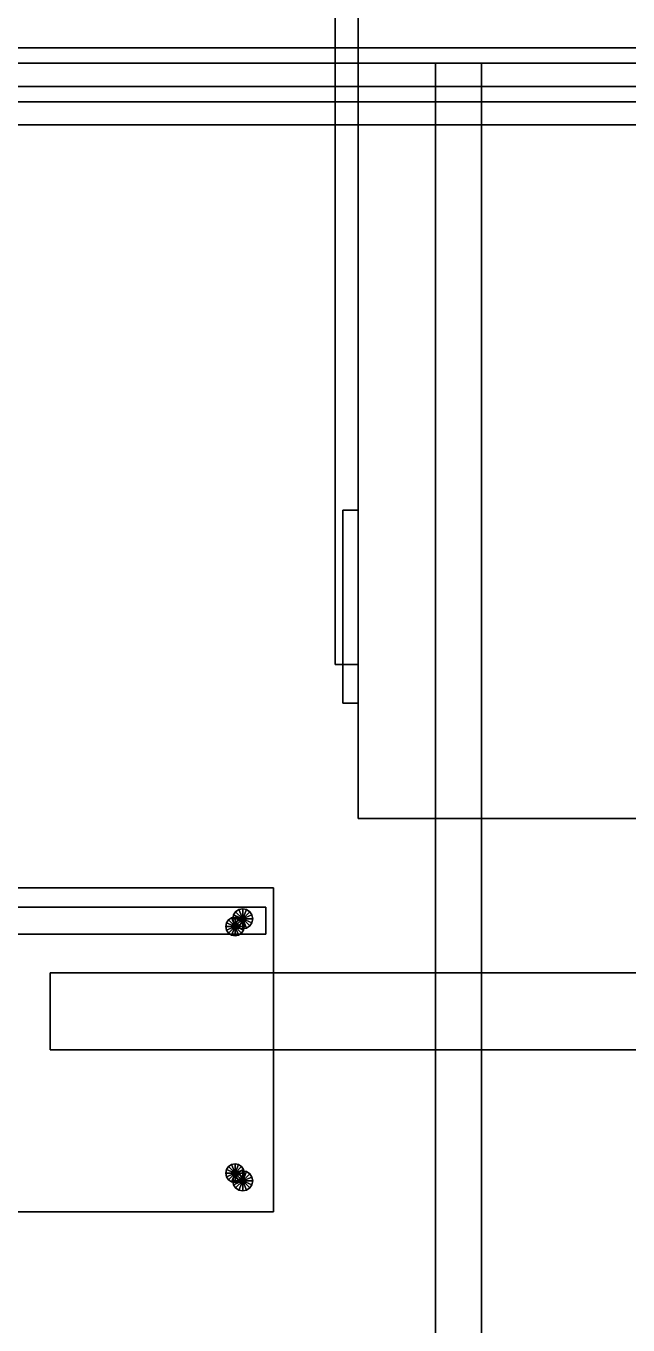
# Model space of a CAD drawing. Header units: millimetres. Extents: x -8000 to 18500, y -500 to 32500.
# Drawn here: x 6769 to 7550, y 10843 to 12528 of the extents above; entities that cross this region are included whole.
import ezdxf

# ---------------------------------------------------------------- set-up
doc = ezdxf.new("R2010")
doc.units = ezdxf.units.MM
for name, color, linetype in [('3D-FURNITURE', 7, 'Continuous'), ('3D-GLAZING', 7, 'Continuous'), ('3D-LIGHTS', 7, 'Continuous'), ('3D-PERGOLA', 7, 'Continuous'), ('3D-SITE', 7, 'Continuous'), ('3D-SLABS', 7, 'Continuous'), ('3D-VEHICLES', 7, 'Continuous')]:
    doc.layers.add(name, color=color, linetype=linetype)

msp = doc.modelspace()

# ---------------------------------------------------------------- linework, layer by layer
at = {"layer": '3D-FURNITURE', "color": 7}
for points in [[(6670, 10990, 4360), (6670, 11410, 4360), (7090, 11410, 4360), (7090, 10990, 4360)], [(6670, 11410, 4360), (6670, 11410, 4400), (7090, 11410, 4400), (7090, 11410, 4360)], [(6670, 10990, 4400), (7090, 10990, 4400), (7090, 11410, 4400), (6670, 11410, 4400)], [(7090, 10990, 4360), (7090, 11410, 4360), (7090, 11410, 4400), (7090, 10990, 4400)], [(6680, 11350, 4650), (6680, 11385, 4650), (7080, 11385, 4650), (7080, 11350, 4650)], [(6680, 11385, 4650), (6680, 11385, 4740), (7080, 11385, 4740), (7080, 11385, 4650)], [(6680, 11350, 4740), (7080, 11350, 4740), (7080, 11385, 4740), (6680, 11385, 4740)], [(7040.8, 11379.2, 3950), (7038, 11375, 3950), (7038, 11375, 4380), (7040.8, 11379.2, 4380)], [(7050, 11370, 4380), (7040.8, 11379.2, 4380), (7038, 11375, 4380), (7050, 11370, 4380)], [(7050, 11370, 3950), (7038, 11375, 3950), (7040.8, 11379.2, 3950), (7050, 11370, 3950)], [(7045, 11382, 3950), (7040.8, 11379.2, 3950), (7040.8, 11379.2, 4380), (7045, 11382, 4380)], [(7050, 11370, 4380), (7045, 11382, 4380), (7040.8, 11379.2, 4380), (7050, 11370, 4380)], [(7050, 11370, 3950), (7040.8, 11379.2, 3950), (7045, 11382, 3950), (7050, 11370, 3950)], [(7050, 11383, 3950), (7045, 11382, 3950), (7045, 11382, 4380), (7050, 11383, 4380)], [(7050, 11370, 4380), (7050, 11383, 4380), (7045, 11382, 4380), (7050, 11370, 4380)], [(7050, 11370, 3950), (7045, 11382, 3950), (7050, 11383, 3950), (7050, 11370, 3950)], [(7055, 11382, 3950), (7050, 11383, 3950), (7050, 11383, 4380), (7055, 11382, 4380)], [(7050, 11370, 4380), (7055, 11382, 4380), (7050, 11383, 4380), (7050, 11370, 4380)], [(7050, 11370, 3950), (7050, 11383, 3950), (7055, 11382, 3950), (7050, 11370, 3950)], [(7050, 11370, 4380), (7059.2, 11379.2, 4380), (7055, 11382, 4380), (7050, 11370, 4380)], [(7050, 11370, 3950), (7055, 11382, 3950), (7059.2, 11379.2, 3950), (7050, 11370, 3950)], [(7050, 11370, 4380), (7062, 11375, 4380), (7059.2, 11379.2, 4380), (7050, 11370, 4380)], [(7050, 11370, 3950), (7059.2, 11379.2, 3950), (7062, 11375, 3950), (7050, 11370, 3950)], [(7059.2, 11379.2, 3950), (7055, 11382, 3950), (7055, 11382, 4380), (7059.2, 11379.2, 4380)], [(7062, 11375, 3950), (7059.2, 11379.2, 3950), (7059.2, 11379.2, 4380), (7062, 11375, 4380)], [(7080, 11350, 4650), (7080, 11385, 4650), (7080, 11385, 4740), (7080, 11350, 4740)], [(7028.9, 11364.6, 4380), (7028, 11360, 4380), (7028, 11360, 4730), (7028.9, 11364.6, 4730)], [(7040, 11360, 4730), (7028.9, 11364.6, 4730), (7028, 11360, 4730), (7040, 11360, 4730)], [(7040, 11360, 4380), (7028, 11360, 4380), (7028.9, 11364.6, 4380), (7040, 11360, 4380)], [(7028, 11360, 4380), (7028.9, 11355.4, 4380), (7028.9, 11355.4, 4730), (7028, 11360, 4730)], [(7040, 11360, 4730), (7028, 11360, 4730), (7028.9, 11355.4, 4730), (7040, 11360, 4730)], [(7040, 11360, 4380), (7028.9, 11355.4, 4380), (7028, 11360, 4380), (7040, 11360, 4380)], [(7031.5, 11368.5, 4380), (7028.9, 11364.6, 4380), (7028.9, 11364.6, 4730), (7031.5, 11368.5, 4730)], [(7040, 11360, 4730), (7031.5, 11368.5, 4730), (7028.9, 11364.6, 4730), (7040, 11360, 4730)], [(7040, 11360, 4380), (7028.9, 11364.6, 4380), (7031.5, 11368.5, 4380), (7040, 11360, 4380)], [(7040, 11360, 4730), (7028.9, 11355.4, 4730), (7031.5, 11351.5, 4730), (7040, 11360, 4730)], [(7040, 11360, 4380), (7031.5, 11351.5, 4380), (7028.9, 11355.4, 4380), (7040, 11360, 4380)], [(7035.4, 11371.1, 4380), (7031.5, 11368.5, 4380), (7031.5, 11368.5, 4730), (7035.4, 11371.1, 4730)], [(7040, 11360, 4730), (7035.4, 11371.1, 4730), (7031.5, 11368.5, 4730), (7040, 11360, 4730)], [(7040, 11360, 4380), (7031.5, 11368.5, 4380), (7035.4, 11371.1, 4380), (7040, 11360, 4380)], [(7040, 11360, 4730), (7031.5, 11351.5, 4730), (7035.4, 11348.9, 4730), (7040, 11360, 4730)], [(7040, 11360, 4380), (7035.4, 11348.9, 4380), (7031.5, 11351.5, 4380), (7040, 11360, 4380)], [(7040, 11372, 4380), (7035.4, 11371.1, 4380), (7035.4, 11371.1, 4730), (7040, 11372, 4730)], [(7040, 11360, 4730), (7040, 11372, 4730), (7035.4, 11371.1, 4730), (7040, 11360, 4730)], [(7040, 11360, 4380), (7035.4, 11371.1, 4380), (7040, 11372, 4380), (7040, 11360, 4380)], [(7040, 11360, 4730), (7035.4, 11348.9, 4730), (7040, 11348, 4730), (7040, 11360, 4730)], [(7040, 11360, 4380), (7040, 11348, 4380), (7035.4, 11348.9, 4380), (7040, 11360, 4380)], [(7038, 11375, 3950), (7037, 11370, 3950), (7037, 11370, 4380), (7038, 11375, 4380)], [(7050, 11370, 4380), (7038, 11375, 4380), (7037, 11370, 4380), (7050, 11370, 4380)], [(7050, 11370, 3950), (7037, 11370, 3950), (7038, 11375, 3950), (7050, 11370, 3950)], [(7037, 11370, 3950), (7038, 11365, 3950), (7038, 11365, 4380), (7037, 11370, 4380)], [(7050, 11370, 4380), (7037, 11370, 4380), (7038, 11365, 4380), (7050, 11370, 4380)], [(7050, 11370, 3950), (7038, 11365, 3950), (7037, 11370, 3950), (7050, 11370, 3950)], [(7050, 11370, 4380), (7038, 11365, 4380), (7040.8, 11360.8, 4380), (7050, 11370, 4380)], [(7050, 11370, 3950), (7040.8, 11360.8, 3950), (7038, 11365, 3950), (7050, 11370, 3950)], [(7038, 11365, 3950), (7040.8, 11360.8, 3950), (7040.8, 11360.8, 4380), (7038, 11365, 4380)], [(7044.6, 11371.1, 4380), (7040, 11372, 4380), (7040, 11372, 4730), (7044.6, 11371.1, 4730)], [(7040, 11360, 4730), (7044.6, 11371.1, 4730), (7040, 11372, 4730), (7040, 11360, 4730)], [(7040, 11360, 4380), (7040, 11372, 4380), (7044.6, 11371.1, 4380), (7040, 11360, 4380)], [(7040, 11360, 4730), (7048.5, 11368.5, 4730), (7044.6, 11371.1, 4730), (7040, 11360, 4730)], [(7040, 11360, 4380), (7044.6, 11371.1, 4380), (7048.5, 11368.5, 4380), (7040, 11360, 4380)], [(7040, 11360, 4730), (7051.1, 11364.6, 4730), (7048.5, 11368.5, 4730), (7040, 11360, 4730)], [(7040, 11360, 4380), (7048.5, 11368.5, 4380), (7051.1, 11364.6, 4380), (7040, 11360, 4380)], [(7040, 11360, 4730), (7052, 11360, 4730), (7051.1, 11364.6, 4730), (7040, 11360, 4730)], [(7040, 11360, 4380), (7051.1, 11364.6, 4380), (7052, 11360, 4380), (7040, 11360, 4380)], [(7040, 11360, 4730), (7040, 11348, 4730), (7044.6, 11348.9, 4730), (7040, 11360, 4730)], [(7040, 11360, 4380), (7044.6, 11348.9, 4380), (7040, 11348, 4380), (7040, 11360, 4380)], [(7040, 11360, 4730), (7044.6, 11348.9, 4730), (7048.5, 11351.5, 4730), (7040, 11360, 4730)], [(7040, 11360, 4380), (7048.5, 11351.5, 4380), (7044.6, 11348.9, 4380), (7040, 11360, 4380)], [(7040, 11360, 4730), (7048.5, 11351.5, 4730), (7051.1, 11355.4, 4730), (7040, 11360, 4730)], [(7040, 11360, 4380), (7051.1, 11355.4, 4380), (7048.5, 11351.5, 4380), (7040, 11360, 4380)], [(7040, 11360, 4730), (7051.1, 11355.4, 4730), (7052, 11360, 4730), (7040, 11360, 4730)], [(7040, 11360, 4380), (7052, 11360, 4380), (7051.1, 11355.4, 4380), (7040, 11360, 4380)], [(7050, 11370, 4380), (7040.8, 11360.8, 4380), (7045, 11358, 4380), (7050, 11370, 4380)], [(7050, 11370, 3950), (7045, 11358, 3950), (7040.8, 11360.8, 3950), (7050, 11370, 3950)], [(7040.8, 11360.8, 3950), (7045, 11358, 3950), (7045, 11358, 4380), (7040.8, 11360.8, 4380)], [(7048.5, 11368.5, 4380), (7044.6, 11371.1, 4380), (7044.6, 11371.1, 4730), (7048.5, 11368.5, 4730)], [(7050, 11370, 4380), (7045, 11358, 4380), (7050, 11357, 4380), (7050, 11370, 4380)], [(7050, 11370, 3950), (7050, 11357, 3950), (7045, 11358, 3950), (7050, 11370, 3950)], [(7051.1, 11364.6, 4380), (7048.5, 11368.5, 4380), (7048.5, 11368.5, 4730), (7051.1, 11364.6, 4730)], [(7050, 11370, 4380), (7063, 11370, 4380), (7062, 11375, 4380), (7050, 11370, 4380)], [(7050, 11370, 3950), (7062, 11375, 3950), (7063, 11370, 3950), (7050, 11370, 3950)], [(7050, 11370, 4380), (7050, 11357, 4380), (7055, 11358, 4380), (7050, 11370, 4380)], [(7050, 11370, 3950), (7055, 11358, 3950), (7050, 11357, 3950), (7050, 11370, 3950)], [(7050, 11370, 4380), (7055, 11358, 4380), (7059.2, 11360.8, 4380), (7050, 11370, 4380)], [(7050, 11370, 3950), (7059.2, 11360.8, 3950), (7055, 11358, 3950), (7050, 11370, 3950)], [(7050, 11370, 4380), (7059.2, 11360.8, 4380), (7062, 11365, 4380), (7050, 11370, 4380)], [(7050, 11370, 3950), (7062, 11365, 3950), (7059.2, 11360.8, 3950), (7050, 11370, 3950)], [(7050, 11370, 4380), (7062, 11365, 4380), (7063, 11370, 4380), (7050, 11370, 4380)], [(7050, 11370, 3950), (7063, 11370, 3950), (7062, 11365, 3950), (7050, 11370, 3950)], [(7052, 11360, 4380), (7051.1, 11364.6, 4380), (7051.1, 11364.6, 4730), (7052, 11360, 4730)], [(7051.1, 11355.4, 4380), (7052, 11360, 4380), (7052, 11360, 4730), (7051.1, 11355.4, 4730)], [(7055, 11358, 3950), (7059.2, 11360.8, 3950), (7059.2, 11360.8, 4380), (7055, 11358, 4380)], [(7059.2, 11360.8, 3950), (7062, 11365, 3950), (7062, 11365, 4380), (7059.2, 11360.8, 4380)], [(7063, 11370, 3950), (7062, 11375, 3950), (7062, 11375, 4380), (7063, 11370, 4380)], [(7062, 11365, 3950), (7063, 11370, 3950), (7063, 11370, 4380), (7062, 11365, 4380)], [(6680, 11350, 4650), (7080, 11350, 4650), (7080, 11350, 4740), (6680, 11350, 4740)], [(7028.9, 11355.4, 4380), (7031.5, 11351.5, 4380), (7031.5, 11351.5, 4730), (7028.9, 11355.4, 4730)], [(7031.5, 11351.5, 4380), (7035.4, 11348.9, 4380), (7035.4, 11348.9, 4730), (7031.5, 11351.5, 4730)], [(7035.4, 11348.9, 4380), (7040, 11348, 4380), (7040, 11348, 4730), (7035.4, 11348.9, 4730)], [(7040, 11348, 4380), (7044.6, 11348.9, 4380), (7044.6, 11348.9, 4730), (7040, 11348, 4730)], [(7044.6, 11348.9, 4380), (7048.5, 11351.5, 4380), (7048.5, 11351.5, 4730), (7044.6, 11348.9, 4730)], [(7045, 11358, 3950), (7050, 11357, 3950), (7050, 11357, 4380), (7045, 11358, 4380)], [(7048.5, 11351.5, 4380), (7051.1, 11355.4, 4380), (7051.1, 11355.4, 4730), (7048.5, 11351.5, 4730)], [(7050, 11357, 3950), (7055, 11358, 3950), (7055, 11358, 4380), (7050, 11357, 4380)], [(7028.9, 11044.6, 4380), (7028, 11040, 4380), (7028, 11040, 4730), (7028.9, 11044.6, 4730)], [(7040, 11040, 4730), (7028.9, 11044.6, 4730), (7028, 11040, 4730), (7040, 11040, 4730)], [(7040, 11040, 4380), (7028, 11040, 4380), (7028.9, 11044.6, 4380), (7040, 11040, 4380)], [(7028, 11040, 4380), (7028.9, 11035.4, 4380), (7028.9, 11035.4, 4730), (7028, 11040, 4730)], [(7040, 11040, 4730), (7028, 11040, 4730), (7028.9, 11035.4, 4730), (7040, 11040, 4730)], [(7040, 11040, 4380), (7028.9, 11035.4, 4380), (7028, 11040, 4380), (7040, 11040, 4380)], [(7031.5, 11048.5, 4380), (7028.9, 11044.6, 4380), (7028.9, 11044.6, 4730), (7031.5, 11048.5, 4730)], [(7040, 11040, 4730), (7031.5, 11048.5, 4730), (7028.9, 11044.6, 4730), (7040, 11040, 4730)], [(7040, 11040, 4380), (7028.9, 11044.6, 4380), (7031.5, 11048.5, 4380), (7040, 11040, 4380)], [(7040, 11040, 4730), (7028.9, 11035.4, 4730), (7031.5, 11031.5, 4730), (7040, 11040, 4730)], [(7040, 11040, 4380), (7031.5, 11031.5, 4380), (7028.9, 11035.4, 4380), (7040, 11040, 4380)], [(7035.4, 11051.1, 4380), (7031.5, 11048.5, 4380), (7031.5, 11048.5, 4730), (7035.4, 11051.1, 4730)], [(7040, 11040, 4730), (7035.4, 11051.1, 4730), (7031.5, 11048.5, 4730), (7040, 11040, 4730)], [(7040, 11040, 4380), (7031.5, 11048.5, 4380), (7035.4, 11051.1, 4380), (7040, 11040, 4380)], [(7040, 11040, 4730), (7031.5, 11031.5, 4730), (7035.4, 11028.9, 4730), (7040, 11040, 4730)], [(7040, 11040, 4380), (7035.4, 11028.9, 4380), (7031.5, 11031.5, 4380), (7040, 11040, 4380)], [(7040, 11052, 4380), (7035.4, 11051.1, 4380), (7035.4, 11051.1, 4730), (7040, 11052, 4730)], [(7040, 11040, 4730), (7040, 11052, 4730), (7035.4, 11051.1, 4730), (7040, 11040, 4730)], [(7040, 11040, 4380), (7035.4, 11051.1, 4380), (7040, 11052, 4380), (7040, 11040, 4380)], [(7040, 11040, 4730), (7035.4, 11028.9, 4730), (7040, 11028, 4730), (7040, 11040, 4730)], [(7040, 11040, 4380), (7040, 11028, 4380), (7035.4, 11028.9, 4380), (7040, 11040, 4380)], [(7040.8, 11039.2, 3950), (7038, 11035, 3950), (7038, 11035, 4380), (7040.8, 11039.2, 4380)], [(7050, 11030, 4380), (7040.8, 11039.2, 4380), (7038, 11035, 4380), (7050, 11030, 4380)], [(7050, 11030, 3950), (7038, 11035, 3950), (7040.8, 11039.2, 3950), (7050, 11030, 3950)], [(7044.6, 11051.1, 4380), (7040, 11052, 4380), (7040, 11052, 4730), (7044.6, 11051.1, 4730)], [(7040, 11040, 4730), (7044.6, 11051.1, 4730), (7040, 11052, 4730), (7040, 11040, 4730)], [(7040, 11040, 4380), (7040, 11052, 4380), (7044.6, 11051.1, 4380), (7040, 11040, 4380)], [(7040, 11040, 4730), (7048.5, 11048.5, 4730), (7044.6, 11051.1, 4730), (7040, 11040, 4730)], [(7040, 11040, 4380), (7044.6, 11051.1, 4380), (7048.5, 11048.5, 4380), (7040, 11040, 4380)], [(7040, 11040, 4730), (7051.1, 11044.6, 4730), (7048.5, 11048.5, 4730), (7040, 11040, 4730)], [(7040, 11040, 4380), (7048.5, 11048.5, 4380), (7051.1, 11044.6, 4380), (7040, 11040, 4380)], [(7040, 11040, 4730), (7052, 11040, 4730), (7051.1, 11044.6, 4730), (7040, 11040, 4730)], [(7040, 11040, 4380), (7051.1, 11044.6, 4380), (7052, 11040, 4380), (7040, 11040, 4380)], [(7040, 11040, 4730), (7040, 11028, 4730), (7044.6, 11028.9, 4730), (7040, 11040, 4730)], [(7040, 11040, 4380), (7044.6, 11028.9, 4380), (7040, 11028, 4380), (7040, 11040, 4380)], [(7040, 11040, 4730), (7044.6, 11028.9, 4730), (7048.5, 11031.5, 4730), (7040, 11040, 4730)], [(7040, 11040, 4380), (7048.5, 11031.5, 4380), (7044.6, 11028.9, 4380), (7040, 11040, 4380)], [(7040, 11040, 4730), (7048.5, 11031.5, 4730), (7051.1, 11035.4, 4730), (7040, 11040, 4730)], [(7040, 11040, 4380), (7051.1, 11035.4, 4380), (7048.5, 11031.5, 4380), (7040, 11040, 4380)], [(7040, 11040, 4730), (7051.1, 11035.4, 4730), (7052, 11040, 4730), (7040, 11040, 4730)], [(7040, 11040, 4380), (7052, 11040, 4380), (7051.1, 11035.4, 4380), (7040, 11040, 4380)], [(7045, 11042, 3950), (7040.8, 11039.2, 3950), (7040.8, 11039.2, 4380), (7045, 11042, 4380)], [(7050, 11030, 4380), (7045, 11042, 4380), (7040.8, 11039.2, 4380), (7050, 11030, 4380)], [(7050, 11030, 3950), (7040.8, 11039.2, 3950), (7045, 11042, 3950), (7050, 11030, 3950)], [(7048.5, 11048.5, 4380), (7044.6, 11051.1, 4380), (7044.6, 11051.1, 4730), (7048.5, 11048.5, 4730)], [(7050, 11043, 3950), (7045, 11042, 3950), (7045, 11042, 4380), (7050, 11043, 4380)], [(7050, 11030, 4380), (7050, 11043, 4380), (7045, 11042, 4380), (7050, 11030, 4380)], [(7050, 11030, 3950), (7045, 11042, 3950), (7050, 11043, 3950), (7050, 11030, 3950)], [(7051.1, 11044.6, 4380), (7048.5, 11048.5, 4380), (7048.5, 11048.5, 4730), (7051.1, 11044.6, 4730)], [(7055, 11042, 3950), (7050, 11043, 3950), (7050, 11043, 4380), (7055, 11042, 4380)], [(7050, 11030, 4380), (7055, 11042, 4380), (7050, 11043, 4380), (7050, 11030, 4380)], [(7050, 11030, 3950), (7050, 11043, 3950), (7055, 11042, 3950), (7050, 11030, 3950)], [(7050, 11030, 4380), (7059.2, 11039.2, 4380), (7055, 11042, 4380), (7050, 11030, 4380)], [(7050, 11030, 3950), (7055, 11042, 3950), (7059.2, 11039.2, 3950), (7050, 11030, 3950)], [(7050, 11030, 4380), (7062, 11035, 4380), (7059.2, 11039.2, 4380), (7050, 11030, 4380)], [(7050, 11030, 3950), (7059.2, 11039.2, 3950), (7062, 11035, 3950), (7050, 11030, 3950)], [(7052, 11040, 4380), (7051.1, 11044.6, 4380), (7051.1, 11044.6, 4730), (7052, 11040, 4730)], [(7051.1, 11035.4, 4380), (7052, 11040, 4380), (7052, 11040, 4730), (7051.1, 11035.4, 4730)], [(7059.2, 11039.2, 3950), (7055, 11042, 3950), (7055, 11042, 4380), (7059.2, 11039.2, 4380)], [(7062, 11035, 3950), (7059.2, 11039.2, 3950), (7059.2, 11039.2, 4380), (7062, 11035, 4380)], [(7028.9, 11035.4, 4380), (7031.5, 11031.5, 4380), (7031.5, 11031.5, 4730), (7028.9, 11035.4, 4730)], [(7031.5, 11031.5, 4380), (7035.4, 11028.9, 4380), (7035.4, 11028.9, 4730), (7031.5, 11031.5, 4730)], [(7035.4, 11028.9, 4380), (7040, 11028, 4380), (7040, 11028, 4730), (7035.4, 11028.9, 4730)], [(7038, 11035, 3950), (7037, 11030, 3950), (7037, 11030, 4380), (7038, 11035, 4380)], [(7050, 11030, 4380), (7038, 11035, 4380), (7037, 11030, 4380), (7050, 11030, 4380)], [(7050, 11030, 3950), (7037, 11030, 3950), (7038, 11035, 3950), (7050, 11030, 3950)], [(7037, 11030, 3950), (7038, 11025, 3950), (7038, 11025, 4380), (7037, 11030, 4380)], [(7050, 11030, 4380), (7037, 11030, 4380), (7038, 11025, 4380), (7050, 11030, 4380)], [(7050, 11030, 3950), (7038, 11025, 3950), (7037, 11030, 3950), (7050, 11030, 3950)], [(7050, 11030, 4380), (7038, 11025, 4380), (7040.8, 11020.8, 4380), (7050, 11030, 4380)], [(7050, 11030, 3950), (7040.8, 11020.8, 3950), (7038, 11025, 3950), (7050, 11030, 3950)], [(7038, 11025, 3950), (7040.8, 11020.8, 3950), (7040.8, 11020.8, 4380), (7038, 11025, 4380)], [(7040, 11028, 4380), (7044.6, 11028.9, 4380), (7044.6, 11028.9, 4730), (7040, 11028, 4730)], [(7050, 11030, 4380), (7040.8, 11020.8, 4380), (7045, 11018, 4380), (7050, 11030, 4380)], [(7050, 11030, 3950), (7045, 11018, 3950), (7040.8, 11020.8, 3950), (7050, 11030, 3950)], [(7044.6, 11028.9, 4380), (7048.5, 11031.5, 4380), (7048.5, 11031.5, 4730), (7044.6, 11028.9, 4730)], [(7050, 11030, 4380), (7045, 11018, 4380), (7050, 11017, 4380), (7050, 11030, 4380)], [(7050, 11030, 3950), (7050, 11017, 3950), (7045, 11018, 3950), (7050, 11030, 3950)], [(7048.5, 11031.5, 4380), (7051.1, 11035.4, 4380), (7051.1, 11035.4, 4730), (7048.5, 11031.5, 4730)], [(7050, 11030, 4380), (7063, 11030, 4380), (7062, 11035, 4380), (7050, 11030, 4380)], [(7050, 11030, 3950), (7062, 11035, 3950), (7063, 11030, 3950), (7050, 11030, 3950)], [(7050, 11030, 4380), (7050, 11017, 4380), (7055, 11018, 4380), (7050, 11030, 4380)], [(7050, 11030, 3950), (7055, 11018, 3950), (7050, 11017, 3950), (7050, 11030, 3950)], [(7050, 11030, 4380), (7055, 11018, 4380), (7059.2, 11020.8, 4380), (7050, 11030, 4380)], [(7050, 11030, 3950), (7059.2, 11020.8, 3950), (7055, 11018, 3950), (7050, 11030, 3950)], [(7050, 11030, 4380), (7059.2, 11020.8, 4380), (7062, 11025, 4380), (7050, 11030, 4380)], [(7050, 11030, 3950), (7062, 11025, 3950), (7059.2, 11020.8, 3950), (7050, 11030, 3950)], [(7050, 11030, 4380), (7062, 11025, 4380), (7063, 11030, 4380), (7050, 11030, 4380)], [(7050, 11030, 3950), (7063, 11030, 3950), (7062, 11025, 3950), (7050, 11030, 3950)], [(7059.2, 11020.8, 3950), (7062, 11025, 3950), (7062, 11025, 4380), (7059.2, 11020.8, 4380)], [(7063, 11030, 3950), (7062, 11035, 3950), (7062, 11035, 4380), (7063, 11030, 4380)], [(7062, 11025, 3950), (7063, 11030, 3950), (7063, 11030, 4380), (7062, 11025, 4380)], [(7040.8, 11020.8, 3950), (7045, 11018, 3950), (7045, 11018, 4380), (7040.8, 11020.8, 4380)], [(7045, 11018, 3950), (7050, 11017, 3950), (7050, 11017, 4380), (7045, 11018, 4380)], [(7050, 11017, 3950), (7055, 11018, 3950), (7055, 11018, 4380), (7050, 11017, 4380)], [(7055, 11018, 3950), (7059.2, 11020.8, 3950), (7059.2, 11020.8, 4380), (7055, 11018, 4380)], [(6670, 10990, 4360), (7090, 10990, 4360), (7090, 10990, 4400), (6670, 10990, 4400)]]:
    msp.add_3dface(points, dxfattribs=at)
at = {"layer": '3D-GLAZING', "color": 7}
for points in [[(0, 12430, 5030), (0, 12500, 5030), (10000, 12500, 5030), (10000, 12430, 5030)], [(0, 12500, 5030), (0, 12500, 5070), (10000, 12500, 5070), (10000, 12500, 5030)], [(0, 12430, 5070), (10000, 12430, 5070), (10000, 12500, 5070), (0, 12500, 5070)], [(50, 12450, 3950), (50, 12480, 3950), (9950, 12480, 3950), (9950, 12450, 3950)], [(50, 12480, 3950), (50, 12480, 5030), (9950, 12480, 5030), (9950, 12480, 3950)], [(50, 12450, 5030), (9950, 12450, 5030), (9950, 12480, 5030), (50, 12480, 5030)], [(50, 12450, 3950), (9950, 12450, 3950), (9950, 12450, 5030), (50, 12450, 5030)], [(0, 12430, 5030), (10000, 12430, 5030), (10000, 12430, 5070), (0, 12430, 5070)]]:
    msp.add_3dface(points, dxfattribs=at)
at = {"layer": '3D-LIGHTS', "color": 7}
for points in [[(7180, 11650, 450), (7180, 11900, 450), (7200, 11900, 450), (7200, 11650, 450)], [(7180, 11900, 450), (7180, 11900, 570), (7200, 11900, 570), (7200, 11900, 450)], [(7180, 11650, 450), (7180, 11650, 570), (7180, 11900, 570), (7180, 11900, 450)], [(7180, 11650, 570), (7200, 11650, 570), (7200, 11900, 570), (7180, 11900, 570)], [(7200, 11650, 450), (7200, 11900, 450), (7200, 11900, 570), (7200, 11650, 570)], [(7180, 11650, 450), (7200, 11650, 450), (7200, 11650, 570), (7180, 11650, 570)]]:
    msp.add_3dface(points, dxfattribs=at)
at = {"layer": '3D-PERGOLA', "color": 7}
for points in [[(0, 12400, 6720), (0, 12480, 6720), (10000, 12480, 6720), (10000, 12400, 6720)], [(0, 12480, 6720), (0, 12480, 6900), (10000, 12480, 6900), (10000, 12480, 6720)], [(0, 12400, 6900), (10000, 12400, 6900), (10000, 12480, 6900), (0, 12480, 6900)], [(7300, 10000, 6780), (7300, 12480, 6780), (7360, 12480, 6780), (7360, 10000, 6780)], [(7300, 12480, 6780), (7300, 12480, 6900), (7360, 12480, 6900), (7360, 12480, 6780)], [(7300, 10000, 6780), (7300, 10000, 6900), (7300, 12480, 6900), (7300, 12480, 6780)], [(7300, 10000, 6900), (7360, 10000, 6900), (7360, 12480, 6900), (7300, 12480, 6900)], [(7360, 10000, 6780), (7360, 12480, 6780), (7360, 12480, 6900), (7360, 10000, 6900)], [(0, 12400, 6720), (10000, 12400, 6720), (10000, 12400, 6900), (0, 12400, 6900)]]:
    msp.add_3dface(points, dxfattribs=at)
at = {"layer": '3D-SITE', "color": 7}
for points in [[(-3000, 9900, -30), (-3000, 25500, -30), (13000, 25500, -30), (13000, 9900, -30)], [(-3000, 9900), (13000, 9900), (13000, 25500), (-3000, 25500)], [(6800, 11200, 2), (6800, 11300, 2), (11800, 11300, 2), (11800, 11200, 2)], [(6800, 11300, 2), (6800, 11300, 10), (11800, 11300, 10), (11800, 11300, 2)], [(6800, 11200, 2), (6800, 11200, 10), (6800, 11300, 10), (6800, 11300, 2)], [(6800, 11200, 10), (11800, 11200, 10), (11800, 11300, 10), (6800, 11300, 10)], [(6800, 11200, 2), (11800, 11200, 2), (11800, 11200, 10), (6800, 11200, 10)]]:
    msp.add_3dface(points, dxfattribs=at)
at = {"layer": '3D-SLABS', "color": 7}
for points in [[(0, 10000, 3800), (0, 12500, 3800), (10000, 12500, 3800), (10000, 10000, 3800)], [(0, 12500, 3800), (0, 12500, 3950), (10000, 12500, 3950), (10000, 12500, 3800)], [(0, 10000, 3950), (10000, 10000, 3950), (10000, 12500, 3950), (0, 12500, 3950)]]:
    msp.add_3dface(points, dxfattribs=at)
at = {"layer": '3D-VEHICLES', "color": 7}
for points in [[(7200, 11500, 200), (7200, 13400, 200), (11400, 13400, 200), (11400, 11500, 200)], [(7200, 11500, 200), (7200, 11500, 950), (7200, 13400, 950), (7200, 13400, 200)], [(7200, 11500, 950), (11400, 11500, 950), (11400, 13400, 950), (7200, 13400, 950)], [(7170, 11700, 400), (7170, 13200, 400), (7200, 13200, 400), (7200, 11700, 400)], [(7170, 11700, 400), (7170, 11700, 580), (7170, 13200, 580), (7170, 13200, 400)], [(7170, 11700, 580), (7200, 11700, 580), (7200, 13200, 580), (7170, 13200, 580)], [(7200, 11700, 400), (7200, 13200, 400), (7200, 13200, 580), (7200, 11700, 580)], [(7170, 11700, 400), (7200, 11700, 400), (7200, 11700, 580), (7170, 11700, 580)], [(7200, 11500, 200), (11400, 11500, 200), (11400, 11500, 950), (7200, 11500, 950)]]:
    msp.add_3dface(points, dxfattribs=at)

doc.saveas('drawing.dxf')
